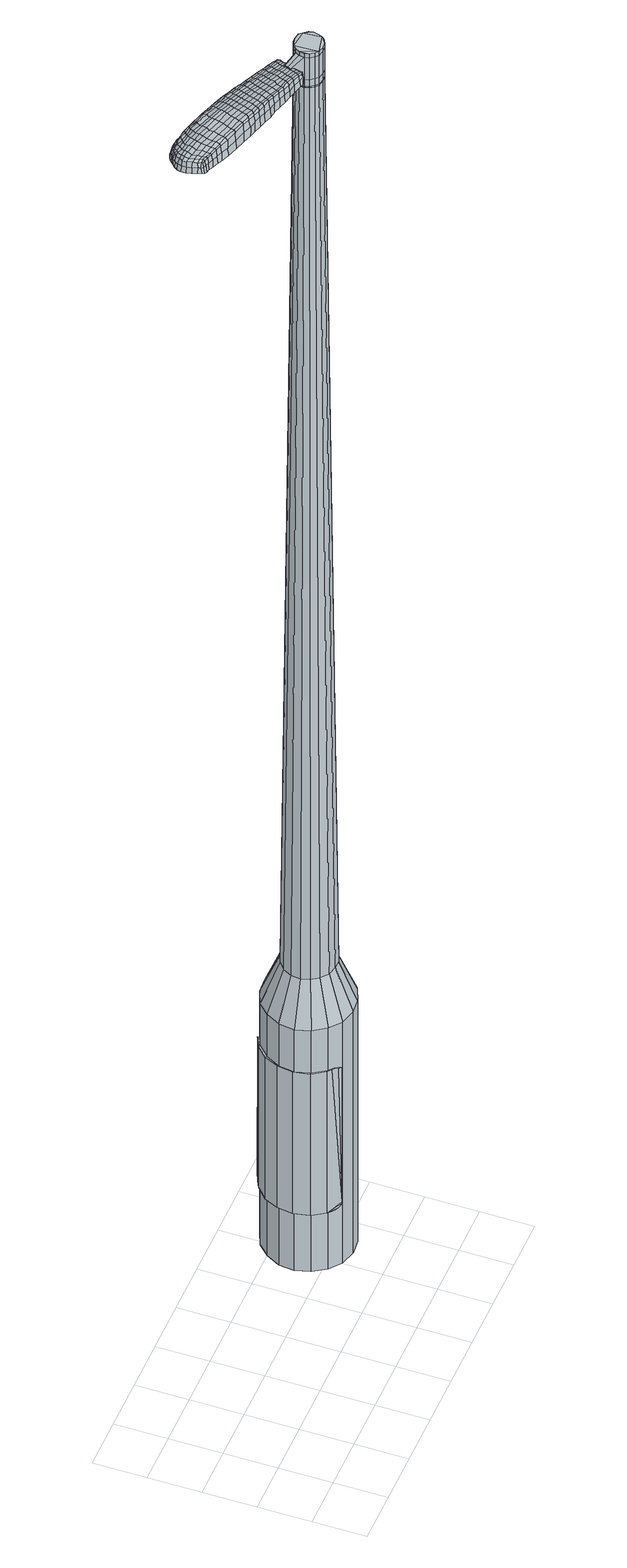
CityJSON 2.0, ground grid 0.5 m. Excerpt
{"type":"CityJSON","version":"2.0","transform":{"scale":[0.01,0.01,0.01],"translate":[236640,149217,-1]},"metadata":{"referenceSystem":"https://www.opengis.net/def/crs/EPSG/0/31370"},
"CityObjects":{
"object1":{"type":"GenericCityObject","attributes":{"cluster":66,"mean_distance_to_centroid":0.0408,"new_centroid_x":236642.73,"new_centroid_y":149218.26,"mean_distance_to_camera":6.71,"H1":34.35,"H2":25.24,"Z_final":109.81,"cluster2":-1,"proj_x":236643.9,"proj_y":149214.37,"id_line":25,"bearing_l":73.26,"distance":4.06,"orientation":"left","G_obj":163.26},"geometry":[{"type":"MultiSurface","lod":"2","boundaries":[[[0,1,2,3]],[[1,4,5,2]],[[4,6,7,5]],[[6,8,9,7]],[[8,10,11,9]],[[10,12,13,11]],[[12,14,15,13]],[[14,16,17,15]],[[16,18,19,17]],[[18,20,21,19]],[[20,22,23,21]],[[22,24,25,23]],[[24,26,27,25]],[[26,28,29,27]],[[28,30,31,29]],[[30,32,33,31]],[[32,34,35,33]],[[34,0,3,35]],[[36,37,38,39]],[[38,40,41,42]],[[41,43,42]],[[42,44,45,46]],[[45,47,46]],[[46,48,49,50]],[[49,51,50]],[[42,46,50,38]],[[50,52,39,38]],[[53,36,39]],[[2,5,7,35]],[[7,9,11,15]],[[11,13,15]],[[15,17,19,23]],[[19,21,23]],[[23,25,27,31]],[[27,29,31]],[[15,23,31,7]],[[31,33,35,7]],[[3,2,35]],[[1,0,54,55]],[[0,34,56,54]],[[34,32,57,56]],[[32,30,58,57]],[[30,28,59,58]],[[28,26,60,59]],[[26,24,61,60]],[[24,22,62,61]],[[22,20,63,62]],[[20,18,64,63]],[[18,16,65,64]],[[16,14,66,65]],[[14,12,67,66]],[[12,10,68,67]],[[10,8,69,68]],[[8,6,70,69]],[[6,4,71,70]],[[4,1,55,71]],[[55,54,72,73]],[[54,56,74,72]],[[56,57,75,74]],[[57,58,76,75]],[[58,59,77,76]],[[59,60,78,77]],[[60,61,79,78]],[[61,62,80,79]],[[62,63,81,80]],[[63,64,82,81]],[[64,65,83,82]],[[65,66,84,83]],[[66,67,85,84]],[[67,68,86,85]],[[68,69,87,86]],[[69,70,88,87]],[[70,71,89,88]],[[71,55,73,89]],[[72,90,91,73]],[[92,93,90,72]],[[94,95,93,92]],[[76,96,95,94]],[[97,98,96,76]],[[78,99,98,97]],[[100,101,99,78]],[[80,102,101,100]],[[81,103,102,80]],[[82,104,103,81]],[[105,106,104,82]],[[107,108,106,105]],[[85,109,108,107]],[[110,111,109,85]],[[87,112,111,110]],[[113,114,112,87]],[[89,115,114,113]],[[73,91,115,89]],[[116,117,118,119]],[[120,116,119,121]],[[122,120,121,123]],[[124,122,123,125]],[[126,124,125,127]],[[128,126,127,129]],[[130,128,129,131]],[[132,130,131,133]],[[134,132,133,135]],[[136,134,135,137]],[[138,136,137,139]],[[140,138,139,141]],[[142,140,141,143]],[[144,142,143,145]],[[146,144,145,147]],[[148,146,147,149]],[[74,92,72]],[[74,75,94,92]],[[75,76,94]],[[77,97,76]],[[77,78,97]],[[79,100,78]],[[79,80,100]],[[83,105,82]],[[83,84,107,105]],[[84,85,107]],[[86,110,85]],[[86,87,110]],[[88,113,87]],[[88,89,113]],[[150,114,115]],[[150,112,114]],[[151,111,112]],[[151,109,111]],[[152,108,109]],[[152,153,106,108]],[[153,104,106]],[[154,101,102]],[[154,99,101]],[[155,98,99]],[[155,96,98]],[[156,95,96]],[[156,157,93,95]],[[157,90,93]],[[39,52,148,158]],[[91,90,159,149]],[[53,39,158,117]],[[90,157,118,159]],[[36,53,117,116]],[[157,156,119,118]],[[37,36,116,120]],[[156,96,121,119]],[[38,37,120,122]],[[96,155,123,121]],[[40,38,122,124]],[[155,99,125,123]],[[41,40,124,126]],[[99,154,127,125]],[[43,41,126,128]],[[154,102,129,127]],[[42,43,128,130]],[[102,103,131,129]],[[44,42,130,132]],[[103,104,133,131]],[[45,44,132,134]],[[104,153,135,133]],[[47,45,134,136]],[[153,152,137,135]],[[46,47,136,138]],[[152,109,139,137]],[[48,46,138,140]],[[109,151,141,139]],[[49,48,140,142]],[[151,112,143,141]],[[51,49,142,144]],[[112,150,145,143]],[[50,51,144,146]],[[150,115,147,145]],[[52,50,146,148]],[[115,91,149,147]],[[148,149,160,161]],[[149,159,162,160]],[[159,118,163,162]],[[118,117,164,163]],[[117,158,165,164]],[[158,148,161,165]],[[166,167,168,169]],[[170,166,169,171]],[[166,170,172,173]],[[167,166,173,174]],[[175,176,177,178]],[[179,175,178,180]],[[175,179,181,182]],[[176,175,182,183]],[[184,185,186,187]],[[188,184,187,189]],[[184,188,190,191]],[[185,184,191,192]],[[193,194,195,196]],[[197,193,196,198]],[[193,197,199,200]],[[194,193,200,201]],[[202,203,204,205]],[[206,202,205,207]],[[202,206,208,209]],[[203,202,209,210]],[[211,212,213,214]],[[215,211,214,216]],[[211,215,217,218]],[[212,211,218,219]],[[220,221,222,223]],[[212,220,223,213]],[[220,212,219,224]],[[221,220,224,225]],[[226,227,228,229]],[[221,226,229,222]],[[226,221,225,230]],[[227,226,230,231]],[[232,170,171,233]],[[227,232,233,228]],[[232,227,231,234]],[[170,232,234,172]],[[235,236,237,238]],[[239,235,238,240]],[[235,239,241,242]],[[236,235,242,243]],[[244,245,246,247]],[[236,244,247,237]],[[244,236,243,248]],[[245,244,248,249]],[[250,251,252,253]],[[245,250,253,246]],[[250,245,249,254]],[[251,250,254,255]],[[256,257,258,259]],[[251,256,259,252]],[[256,251,255,260]],[[257,256,260,261]],[[262,167,174,263]],[[257,262,263,258]],[[262,257,261,264]],[[167,262,264,168]],[[265,266,267,268]],[[269,265,268,270]],[[265,269,271,272]],[[266,265,272,273]],[[274,275,276,277]],[[266,274,277,267]],[[274,266,273,278]],[[275,274,278,279]],[[280,281,282,283]],[[275,280,283,276]],[[280,275,279,284]],[[281,280,284,285]],[[286,179,180,287]],[[281,286,287,282]],[[286,281,285,288]],[[179,286,288,181]],[[289,290,291,292]],[[293,289,292,294]],[[289,293,295,296]],[[290,289,296,297]],[[298,299,300,301]],[[290,298,301,291]],[[298,290,297,302]],[[299,298,302,303]],[[304,305,306,307]],[[299,304,307,300]],[[304,299,303,308]],[[305,304,308,309]],[[310,311,312,313]],[[305,310,313,306]],[[310,305,309,314]],[[311,310,314,315]],[[316,176,183,317]],[[311,316,317,312]],[[316,311,315,318]],[[176,316,318,177]],[[319,205,204,320]],[[321,319,320,322]],[[319,321,323,324]],[[205,319,324,207]],[[325,321,322,326]],[[327,325,326,328]],[[325,327,329,330]],[[321,325,330,323]],[[331,327,328,332]],[[333,331,332,334]],[[331,333,335,336]],[[327,331,336,329]],[[337,333,334,338]],[[339,337,338,340]],[[337,339,341,342]],[[333,337,342,335]],[[343,339,340,344]],[[194,343,344,195]],[[343,194,201,345]],[[339,343,345,341]],[[346,347,192,191]],[[348,346,191,190]],[[346,348,349,350]],[[347,346,350,351]],[[352,353,351,350]],[[354,352,350,349]],[[352,354,355,356]],[[353,352,356,357]],[[358,359,357,356]],[[360,358,356,355]],[[358,360,361,362]],[[359,358,362,363]],[[364,365,363,362]],[[366,364,362,361]],[[364,366,199,197]],[[365,364,197,198]],[[367,368,369,370]],[[269,367,370,271]],[[367,269,270,371]],[[368,367,371,372]],[[373,188,189,374]],[[368,373,374,369]],[[373,368,372,375]],[[188,373,375,190]],[[376,377,378,379]],[[215,376,379,217]],[[376,215,216,380]],[[377,376,380,381]],[[382,383,384,385]],[[377,382,385,378]],[[382,377,381,386]],[[383,382,386,387]],[[388,185,192,389]],[[383,388,389,384]],[[388,383,387,390]],[[185,388,390,186]],[[391,392,393,394]],[[173,391,394,174]],[[391,173,172,395]],[[392,391,395,396]],[[397,398,399,400]],[[392,397,400,393]],[[397,392,396,401]],[[398,397,401,402]],[[403,196,195,404]],[[398,403,404,399]],[[403,398,402,405]],[[196,403,405,198]],[[406,407,408,409]],[[178,406,409,180]],[[406,178,177,410]],[[407,406,410,411]],[[412,200,199,413]],[[407,412,413,408]],[[412,407,411,414]],[[200,412,414,201]],[[415,416,417,418]],[[293,415,418,295]],[[415,293,294,419]],[[416,415,419,420]],[[421,206,207,422]],[[416,421,422,417]],[[421,416,420,423]],[[206,421,423,208]],[[424,425,426,427]],[[239,424,427,241]],[[424,239,240,428]],[[425,424,428,429]],[[430,431,432,433]],[[425,430,433,426]],[[430,425,429,434]],[[431,430,434,435]],[[436,203,210,437]],[[431,436,437,432]],[[436,431,435,438]],[[203,436,438,204]],[[439,440,429,428]],[[238,439,428,240]],[[439,238,237,441]],[[440,439,441,442]],[[443,444,435,434]],[[440,443,434,429]],[[443,440,442,445]],[[444,443,445,446]],[[447,320,204,438]],[[444,447,438,435]],[[447,444,446,448]],[[320,447,448,322]],[[449,450,451,452]],[[296,449,452,297]],[[449,296,295,418]],[[450,449,418,417]],[[453,324,323,454]],[[450,453,454,451]],[[453,450,417,422]],[[324,453,422,207]],[[455,456,442,441]],[[247,455,441,237]],[[455,247,246,457]],[[456,455,457,458]],[[459,460,446,445]],[[456,459,445,442]],[[459,456,458,461]],[[460,459,461,462]],[[463,326,322,448]],[[460,463,448,446]],[[463,460,462,464]],[[326,463,464,328]],[[465,466,467,468]],[[302,465,468,303]],[[465,302,297,452]],[[466,465,452,451]],[[469,330,329,470]],[[466,469,470,467]],[[469,466,451,454]],[[330,469,454,323]],[[471,472,458,457]],[[253,471,457,246]],[[471,253,252,473]],[[472,471,473,474]],[[475,476,462,461]],[[472,475,461,458]],[[475,472,474,477]],[[476,475,477,478]],[[479,332,328,464]],[[476,479,464,462]],[[479,476,478,480]],[[332,479,480,334]],[[481,482,483,484]],[[308,481,484,309]],[[481,308,303,468]],[[482,481,468,467]],[[485,336,335,486]],[[482,485,486,483]],[[485,482,467,470]],[[336,485,470,329]],[[487,488,474,473]],[[259,487,473,252]],[[487,259,258,489]],[[488,487,489,490]],[[491,492,478,477]],[[488,491,477,474]],[[491,488,490,493]],[[492,491,493,494]],[[495,338,334,480]],[[492,495,480,478]],[[495,492,494,496]],[[338,495,496,340]],[[497,498,499,500]],[[314,497,500,315]],[[497,314,309,484]],[[498,497,484,483]],[[501,342,341,502]],[[498,501,502,499]],[[501,498,483,486]],[[342,501,486,335]],[[503,504,490,489]],[[263,503,489,258]],[[503,263,174,394]],[[504,503,394,393]],[[505,506,494,493]],[[504,505,493,490]],[[505,504,393,400]],[[506,505,400,399]],[[507,344,340,496]],[[506,507,496,494]],[[507,506,399,404]],[[344,507,404,195]],[[508,509,411,410]],[[318,508,410,177]],[[508,318,315,500]],[[509,508,500,499]],[[510,345,201,414]],[[509,510,414,411]],[[510,509,499,502]],[[345,510,502,341]],[[511,512,372,371]],[[268,511,371,270]],[[511,268,267,513]],[[512,511,513,514]],[[515,348,190,375]],[[512,515,375,372]],[[515,512,514,516]],[[348,515,516,349]],[[517,518,519,520]],[[218,517,520,219]],[[517,218,217,379]],[[518,517,379,378]],[[521,522,523,524]],[[518,521,524,519]],[[521,518,378,385]],[[522,521,385,384]],[[525,347,351,526]],[[522,525,526,523]],[[525,522,384,389]],[[347,525,389,192]],[[527,528,514,513]],[[277,527,513,267]],[[527,277,276,529]],[[528,527,529,530]],[[531,354,349,516]],[[528,531,516,514]],[[531,528,530,532]],[[354,531,532,355]],[[533,534,535,536]],[[224,533,536,225]],[[533,224,219,520]],[[534,533,520,519]],[[537,538,539,540]],[[534,537,540,535]],[[537,534,519,524]],[[538,537,524,523]],[[541,353,357,542]],[[538,541,542,539]],[[541,538,523,526]],[[353,541,526,351]],[[543,544,530,529]],[[283,543,529,276]],[[543,283,282,545]],[[544,543,545,546]],[[547,360,355,532]],[[544,547,532,530]],[[547,544,546,548]],[[360,547,548,361]],[[549,550,551,552]],[[230,549,552,231]],[[549,230,225,536]],[[550,549,536,535]],[[553,554,555,556]],[[550,553,556,551]],[[553,550,535,540]],[[554,553,540,539]],[[557,359,363,558]],[[554,557,558,555]],[[557,554,539,542]],[[359,557,542,357]],[[559,560,546,545]],[[287,559,545,282]],[[559,287,180,409]],[[560,559,409,408]],[[561,366,361,548]],[[560,561,548,546]],[[561,560,408,413]],[[366,561,413,199]],[[562,563,396,395]],[[234,562,395,172]],[[562,234,231,552]],[[563,562,552,551]],[[564,565,402,401]],[[563,564,401,396]],[[564,563,551,556]],[[565,564,556,555]],[[566,365,198,405]],[[565,566,405,402]],[[566,565,555,558]],[[365,566,558,363]],[[567,568,569,570]],[[570,569,571,572]],[[573,571,569,574]],[[574,569,568,575]],[[576,577,578,579]],[[579,578,580,581]],[[582,580,578,583]],[[583,578,577,584]],[[585,586,587,588]],[[588,587,589,590]],[[591,589,587,592]],[[592,587,586,593]],[[594,595,596,597]],[[597,596,598,599]],[[600,598,596,601]],[[601,596,595,602]],[[603,604,605,606]],[[606,605,607,608]],[[609,607,605,610]],[[610,605,604,611]],[[612,613,614,615]],[[615,614,616,617]],[[618,616,614,619]],[[619,614,613,620]],[[621,622,623,624]],[[624,623,613,612]],[[620,613,623,625]],[[625,623,622,626]],[[627,628,629,630]],[[630,629,622,621]],[[626,622,629,631]],[[631,629,628,632]],[[572,571,633,634]],[[634,633,628,627]],[[632,628,633,635]],[[635,633,571,573]],[[636,637,638,639]],[[639,638,640,641]],[[642,640,638,643]],[[643,638,637,644]],[[645,646,647,648]],[[648,647,637,636]],[[644,637,647,649]],[[649,647,646,650]],[[651,652,653,654]],[[654,653,646,645]],[[650,646,653,655]],[[655,653,652,656]],[[657,658,659,660]],[[660,659,652,651]],[[656,652,659,661]],[[661,659,658,662]],[[575,568,663,664]],[[664,663,658,657]],[[662,658,663,665]],[[665,663,568,567]],[[666,667,668,669]],[[669,668,670,671]],[[672,670,668,673]],[[673,668,667,674]],[[675,676,677,678]],[[678,677,667,666]],[[674,667,677,679]],[[679,677,676,680]],[[681,682,683,684]],[[684,683,676,675]],[[680,676,683,685]],[[685,683,682,686]],[[581,580,687,688]],[[688,687,682,681]],[[686,682,687,689]],[[689,687,580,582]],[[690,691,692,693]],[[693,692,694,695]],[[696,694,692,697]],[[697,692,691,698]],[[699,700,701,702]],[[702,701,691,690]],[[698,691,701,703]],[[703,701,700,704]],[[705,706,707,708]],[[708,707,700,699]],[[704,700,707,709]],[[709,707,706,710]],[[711,712,713,714]],[[714,713,706,705]],[[710,706,713,715]],[[715,713,712,716]],[[584,577,717,718]],[[718,717,712,711]],[[716,712,717,719]],[[719,717,577,576]],[[603,606,720,721]],[[721,720,722,723]],[[724,722,720,725]],[[725,720,606,608]],[[723,722,726,727]],[[727,726,728,729]],[[730,728,726,731]],[[731,726,722,724]],[[729,728,732,733]],[[733,732,734,735]],[[736,734,732,737]],[[737,732,728,730]],[[735,734,738,739]],[[739,738,740,741]],[[742,740,738,743]],[[743,738,734,736]],[[741,740,744,745]],[[745,744,595,594]],[[602,595,744,746]],[[746,744,740,742]],[[593,747,748,592]],[[592,748,749,591]],[[750,749,748,751]],[[751,748,747,752]],[[752,753,754,751]],[[751,754,755,750]],[[756,755,754,757]],[[757,754,753,758]],[[758,759,760,757]],[[757,760,761,756]],[[762,761,760,763]],[[763,760,759,764]],[[764,765,766,763]],[[763,766,767,762]],[[600,767,766,598]],[[598,766,765,599]],[[768,769,770,771]],[[771,770,670,672]],[[671,670,770,772]],[[772,770,769,773]],[[590,589,774,775]],[[775,774,769,768]],[[773,769,774,776]],[[776,774,589,591]],[[777,778,779,780]],[[780,779,616,618]],[[617,616,779,781]],[[781,779,778,782]],[[783,784,785,786]],[[786,785,778,777]],[[782,778,785,787]],[[787,785,784,788]],[[593,586,789,790]],[[790,789,784,783]],[[788,784,789,791]],[[791,789,586,585]],[[792,793,794,795]],[[795,794,574,575]],[[573,574,794,796]],[[796,794,793,797]],[[798,799,800,801]],[[801,800,793,792]],[[797,793,800,802]],[[802,800,799,803]],[[594,597,804,805]],[[805,804,799,798]],[[803,799,804,806]],[[806,804,597,599]],[[807,808,809,810]],[[810,809,579,581]],[[576,579,809,811]],[[811,809,808,812]],[[600,601,813,814]],[[814,813,808,807]],[[812,808,813,815]],[[815,813,601,602]],[[816,817,818,819]],[[819,818,694,696]],[[695,694,818,820]],[[820,818,817,821]],[[608,607,822,823]],[[823,822,817,816]],[[821,817,822,824]],[[824,822,607,609]],[[825,826,640,827]],[[827,640,642]],[[641,640,828]],[[640,826,828]],[[829,830,831,832]],[[832,831,826,825]],[[828,826,831,833]],[[833,831,830,834]],[[611,604,835,836]],[[836,835,830,829]],[[834,830,835,837]],[[837,835,604,603]],[[838,839,828]],[[828,839,639,641]],[[636,639,839,840]],[[840,839,838,841]],[[834,842,843,833]],[[833,843,838,828]],[[841,838,843,844]],[[844,843,842,845]],[[603,721,846,837]],[[837,846,842,834]],[[845,842,846,847]],[[847,846,721,723]],[[848,849,850,851]],[[851,850,697,698]],[[696,697,850,819]],[[819,850,849,816]],[[724,725,852,853]],[[853,852,849,848]],[[816,849,852,823]],[[823,852,725,608]],[[841,854,840]],[[840,854,648,636]],[[645,648,854,855]],[[855,854,856]],[[845,857,858,844]],[[844,858,854,841]],[[856,854,858,859]],[[859,858,857,860]],[[723,727,861,847]],[[847,861,857,845]],[[860,857,861,862]],[[862,861,727,729]],[[863,864,865,866]],[[866,865,703,704]],[[698,703,865,851]],[[851,865,864,848]],[[730,731,867,868]],[[868,867,864,863]],[[848,864,867,853]],[[853,867,731,724]],[[856,869,855]],[[855,869,654,645]],[[651,654,869,870]],[[870,869,871]],[[860,872,873,859]],[[859,873,869,856]],[[871,869,873,874]],[[874,873,872,875]],[[729,733,876,862]],[[862,876,872,860]],[[875,872,876,877]],[[877,876,733,735]],[[878,879,880,881]],[[881,880,709,710]],[[704,709,880,866]],[[866,880,879,863]],[[736,737,882,883]],[[883,882,879,878]],[[863,879,882,868]],[[868,882,737,730]],[[871,884,885,870]],[[870,885,660,651]],[[657,660,885,886]],[[886,885,884,887]],[[875,888,889,874]],[[874,889,884,871]],[[887,884,889,890]],[[890,889,888,891]],[[735,739,892,877]],[[877,892,888,875]],[[891,888,892,893]],[[893,892,739,741]],[[894,895,896,897]],[[897,896,715,716]],[[710,715,896,881]],[[881,896,895,878]],[[742,743,898,899]],[[899,898,895,894]],[[878,895,898,883]],[[883,898,743,736]],[[887,900,901,886]],[[886,901,664,657]],[[575,664,901,795]],[[795,901,900,792]],[[891,902,903,890]],[[890,903,900,887]],[[792,900,903,801]],[[801,903,902,798]],[[741,745,904,893]],[[893,904,902,891]],[[798,902,904,805]],[[805,904,745,594]],[[812,905,906,811]],[[811,906,719,576]],[[716,719,906,897]],[[897,906,905,894]],[[602,746,907,815]],[[815,907,905,812]],[[894,905,907,899]],[[899,907,746,742]],[[773,908,909,772]],[[772,909,669,671]],[[666,669,909,910]],[[910,909,908,911]],[[591,749,912,776]],[[776,912,908,773]],[[911,908,912,913]],[[913,912,749,750]],[[914,915,916,917]],[[917,916,619,620]],[[618,619,916,780]],[[780,916,915,777]],[[918,919,920,921]],[[921,920,915,914]],[[777,915,920,786]],[[786,920,919,783]],[[752,747,922,923]],[[923,922,919,918]],[[783,919,922,790]],[[790,922,747,593]],[[911,924,925,910]],[[910,925,678,666]],[[675,678,925,926]],[[926,925,924,927]],[[750,755,928,913]],[[913,928,924,911]],[[927,924,928,929]],[[929,928,755,756]],[[930,931,932,933]],[[933,932,625,626]],[[620,625,932,917]],[[917,932,931,914]],[[934,935,936,937]],[[937,936,931,930]],[[914,931,936,921]],[[921,936,935,918]],[[758,753,938,939]],[[939,938,935,934]],[[918,935,938,923]],[[923,938,753,752]],[[927,940,941,926]],[[926,941,684,675]],[[681,684,941,942]],[[942,941,940,943]],[[756,761,944,929]],[[929,944,940,927]],[[943,940,944,945]],[[945,944,761,762]],[[946,947,948,949]],[[949,948,631,632]],[[626,631,948,933]],[[933,948,947,930]],[[950,951,952,953]],[[953,952,947,946]],[[930,947,952,937]],[[937,952,951,934]],[[764,759,954,955]],[[955,954,951,950]],[[934,951,954,939]],[[939,954,759,758]],[[943,956,957,942]],[[942,957,688,681]],[[581,688,957,810]],[[810,957,956,807]],[[762,767,958,945]],[[945,958,956,943]],[[807,956,958,814]],[[814,958,767,600]],[[797,959,960,796]],[[796,960,635,573]],[[632,635,960,949]],[[949,960,959,946]],[[803,961,962,802]],[[802,962,959,797]],[[946,959,962,953]],[[953,962,961,950]],[[599,765,963,806]],[[806,963,961,803]],[[950,961,963,955]],[[955,963,765,764]],[[567,570,169,168]],[[570,572,171,169]],[[582,583,182,181]],[[583,584,183,182]],[[585,588,187,186]],[[588,590,189,187]],[[609,610,209,208]],[[610,611,210,209]],[[612,615,214,213]],[[615,617,216,214]],[[621,624,223,222]],[[624,612,213,223]],[[627,630,229,228]],[[630,621,222,229]],[[572,634,233,171]],[[634,627,228,233]],[[642,643,242,241]],[[643,644,243,242]],[[644,649,248,243]],[[649,650,249,248]],[[650,655,254,249]],[[655,656,255,254]],[[656,661,260,255]],[[661,662,261,260]],[[662,665,264,261]],[[665,567,168,264]],[[672,673,272,271]],[[673,674,273,272]],[[674,679,278,273]],[[679,680,279,278]],[[680,685,284,279]],[[685,686,285,284]],[[686,689,288,285]],[[689,582,181,288]],[[690,693,292,291]],[[693,695,294,292]],[[699,702,301,300]],[[702,690,291,301]],[[705,708,307,306]],[[708,699,300,307]],[[711,714,313,312]],[[714,705,306,313]],[[584,718,317,183]],[[718,711,312,317]],[[768,771,370,369]],[[771,672,271,370]],[[590,775,374,189]],[[775,768,369,374]],[[617,781,380,216]],[[781,782,381,380]],[[782,787,386,381]],[[787,788,387,386]],[[788,791,390,387]],[[791,585,186,390]],[[695,820,419,294]],[[820,821,420,419]],[[821,824,423,420]],[[824,609,208,423]],[[825,827,427,426]],[[827,642,241,427]],[[829,832,433,432]],[[832,825,426,433]],[[611,836,437,210]],[[836,829,432,437]],[[964,965,966,967]],[[968,969,967,966]],[[970,971,972,973]],[[974,975,976,977]],[[965,978,979,966]],[[980,968,966,979]],[[981,970,973,982]],[[983,984,975,974]],[[978,985,986,979]],[[986,987,980,979]],[[988,981,982,989]],[[990,984,983,991]],[[985,992,993,986]],[[993,994,987,986]],[[995,988,989,996]],[[997,990,991,998]],[[999,1000,1001,1002]],[[1003,1004,1000,999]],[[1003,1005,1006,1004]],[[1005,1007,1008,1006]],[[1009,1010,1011,1012]],[[1013,1014,1010,1009]],[[1015,1016,1014,1013]],[[1017,1018,1016,1015]],[[1012,1001,1000,1009]],[[1009,1000,1004,1013]],[[1004,1006,1015,1013]],[[1006,1008,1017,1015]],[[973,972,969,968]],[[982,973,968,980]],[[987,989,982,980]],[[994,996,989,987]],[[974,977,971,970]],[[983,974,970,981]],[[991,983,981,988]],[[998,991,988,995]],[[975,999,1002,976]],[[984,1003,999,975]],[[1005,1003,984,990]],[[1007,1005,990,997]],[[1019,1020,1021,1022]],[[1021,1023,1024,1025]],[[1021,1025,1026,1027]],[[1021,1027,1022]],[[1028,1019,1022,1029]],[[1030,1029,1022,1031]],[[1032,1031,1022]],[[1033,1021,1020,1034]],[[1035,1033,1034,1036]],[[1037,1035,1036,1038]],[[1039,1037,1038,1040]],[[1041,1039,1040,1042]],[[1042,1043,1044,1045]],[[1042,1045,1046,1047]],[[1042,1047,1048,1049]],[[1048,1050,1051,1052]],[[1048,1052,1053,1054]],[[1048,1054,1049]],[[1042,1049,1041]],[[1055,1056,1020,1019]],[[1057,1058,1023,1021]],[[1059,1060,1032,1022]],[[1056,1061,1034,1020]],[[1062,1057,1021,1033]],[[1061,1063,1036,1034]],[[1064,1062,1033,1035]],[[1063,1065,1038,1036]],[[1066,1064,1035,1037]],[[1065,1067,1040,1038]],[[1068,1066,1037,1039]],[[1067,1069,1042,1040]],[[1070,1068,1039,1041]],[[1069,1071,1043,1042]],[[1072,1073,1050,1048]],[[1074,1070,1041,1049]],[[1044,1043,1071,1075]],[[1045,1044,1075,1076]],[[1046,1045,1076,1077]],[[1047,1046,1077,1078]],[[1048,1047,1078,1072]],[[1079,1055,1019,1028]],[[1080,1079,1028,1029]],[[1081,1080,1029,1030]],[[1082,1081,1030,1031]],[[1060,1082,1031,1032]],[[1024,1023,1058,1083]],[[1051,1050,1073,1084]],[[1025,1024,1083,1085]],[[1026,1025,1085,1086]],[[1027,1026,1086,1087]],[[1022,1027,1087,1059]],[[1052,1051,1084,1088]],[[1053,1052,1088,1089]],[[1054,1053,1089,1090]],[[1049,1054,1090,1074]]]}]}
},
"vertices":[
[230,137,384],[237,150,384],[237,150,96],[230,137,96],[247,160,384],[247,160,96],[261,166,384],[261,166,96],[275,167,384],[275,167,96],[290,163,384],[290,163,96],[301,154,384],[301,154,96],[309,142,384],[309,142,96],[313,127,384],[313,127,96],[311,113,384],[311,113,96],[304,100,384],[304,100,96],[294,90,384],[294,90,96],[280,84,384],[280,84,96],[266,83,384],[266,83,96],[251,87,384],[251,87,96],[240,96,384],[240,96,96],[232,108,384],[232,108,96],[228,122,384],[228,122,96],[258,120,1524],[261,116,1524],[264,113,1524],[258,129,1524],[269,112,1524],[274,112,1524],[281,117,1524],[278,114,1524],[283,121,1524],[284,126,1524],[280,134,1524],[283,130,1524],[277,137,1524],[272,138,1524],[263,136,1524],[267,138,1524],[260,133,1524],[257,124,1524],[246,132,429],[250,140,429],[245,123,429],[247,115,429],[252,108,429],[259,102,429],[268,100,429],[276,100,429],[284,104,429],[291,110,429],[295,118,429],[296,126,429],[294,135,429],[289,142,429],[282,147,429],[273,150,429],[265,149,429],[257,146,429],[258,129,1483],[260,133,1483],[257,124,1483],[258,120,1483],[261,116,1483],[264,113,1483],[269,112,1483],[274,112,1483],[278,114,1483],[281,117,1483],[283,121,1483],[284,126,1483],[283,130,1483],[280,134,1483],[277,137,1483],[272,138,1483],[267,138,1483],[263,136,1483],[258,129,1485],[260,133,1485],[258,124,1483],[258,124,1485],[259,120,1483],[259,120,1485],[261,116,1485],[265,113,1483],[265,113,1485],[269,112,1485],[273,112,1483],[273,112,1485],[278,114,1485],[281,117,1485],[283,121,1485],[283,126,1483],[283,126,1485],[282,130,1483],[282,130,1485],[280,134,1485],[276,136,1483],[276,136,1485],[272,138,1485],[268,137,1483],[268,137,1485],[263,136,1485],[258,120,1519],[257,124,1519],[257,124,1493],[258,120,1493],[261,116,1519],[261,116,1493],[264,113,1519],[264,113,1493],[269,112,1519],[269,112,1493],[274,112,1519],[274,112,1493],[278,114,1519],[278,114,1493],[281,117,1519],[281,117,1493],[283,121,1519],[283,121,1493],[284,126,1519],[284,126,1493],[283,130,1519],[283,130,1493],[280,134,1519],[280,134,1493],[277,137,1519],[277,137,1493],[272,138,1519],[272,138,1493],[267,138,1519],[267,138,1493],[263,136,1519],[263,136,1493],[260,133,1519],[260,133,1493],[267,138,1485],[277,137,1485],[283,130,1485],[284,126,1485],[274,112,1485],[264,113,1485],[258,120,1485],[257,124,1485],[258,129,1519],[258,129,1493],[241,137,1513],[241,137,1518],[240,134,1513],[239,131,1513],[239,131,1518],[240,134,1518],[174,174,1519],[181,172,1518],[180,174,1509],[174,176,1510],[166,177,1519],[165,179,1510],[167,175,1526],[175,172,1525],[182,170,1525],[163,137,1519],[170,136,1518],[171,137,1525],[164,139,1525],[155,140,1519],[156,141,1526],[153,139,1510],[161,136,1510],[168,135,1509],[98,175,1519],[99,179,1519],[98,179,1513],[97,176,1513],[98,171,1519],[97,171,1513],[99,171,1524],[99,175,1524],[101,178,1524],[169,154,1530],[176,152,1529],[177,155,1529],[170,157,1530],[160,157,1531],[161,160,1531],[159,153,1530],[168,150,1530],[175,148,1529],[246,131,1512],[247,134,1512],[246,134,1517],[245,131,1517],[245,128,1512],[244,129,1517],[244,128,1506],[245,131,1506],[246,134,1506],[117,190,1519],[121,189,1519],[120,191,1512],[117,191,1512],[115,190,1518],[114,192,1512],[115,189,1522],[117,189,1523],[121,188,1524],[125,189,1519],[131,187,1519],[130,189,1512],[125,190,1512],[125,187,1524],[131,186,1525],[137,186,1519],[144,184,1519],[143,186,1511],[136,188,1511],[137,184,1526],[144,182,1526],[155,180,1519],[154,182,1510],[156,179,1526],[244,149,1513],[237,152,1513],[237,150,1518],[244,148,1517],[249,147,1512],[248,146,1516],[248,148,1506],[243,150,1507],[236,153,1507],[230,154,1514],[223,157,1515],[223,155,1520],[230,153,1519],[229,156,1507],[222,158,1507],[216,159,1515],[209,162,1516],[209,160,1522],[216,158,1521],[215,161,1508],[208,164,1508],[202,164,1517],[195,167,1517],[195,165,1524],[202,163,1523],[201,166,1508],[194,169,1509],[188,169,1518],[188,168,1524],[187,171,1509],[106,156,1519],[109,155,1519],[110,156,1524],[107,157,1523],[104,157,1518],[105,158,1522],[103,156,1512],[105,155,1512],[108,154,1512],[114,153,1519],[119,151,1519],[120,152,1525],[115,154,1524],[112,152,1512],[118,150,1512],[125,149,1519],[132,146,1519],[134,147,1526],[126,150,1526],[123,148,1511],[131,145,1511],[143,143,1519],[145,144,1526],[142,142,1510],[235,120,1513],[228,122,1513],[226,121,1507],[234,119,1507],[241,119,1512],[239,118,1506],[240,120,1516],[236,121,1517],[229,123,1518],[220,123,1514],[213,125,1515],[212,124,1507],[219,123,1507],[221,124,1519],[214,126,1520],[206,127,1515],[198,129,1516],[197,128,1508],[204,126,1508],[207,128,1521],[200,130,1522],[191,130,1517],[184,132,1517],[182,131,1509],[190,129,1508],[193,132,1523],[185,133,1524],[177,134,1518],[175,133,1509],[178,135,1524],[240,133,1519],[241,135,1519],[233,135,1520],[234,138,1520],[232,132,1520],[239,130,1519],[226,137,1522],[226,140,1522],[218,139,1523],[219,142,1523],[218,136,1523],[225,134,1521],[211,141,1524],[212,144,1524],[204,144,1525],[205,146,1525],[203,140,1525],[210,138,1524],[197,146,1526],[198,149,1526],[190,148,1527],[191,151,1527],[189,144,1527],[196,142,1526],[183,150,1528],[184,153,1528],[182,146,1528],[102,174,1527],[103,177,1527],[102,170,1526],[106,169,1527],[107,173,1528],[108,176,1528],[113,171,1529],[114,174,1529],[112,167,1528],[119,165,1530],[120,169,1530],[121,172,1530],[127,167,1531],[128,170,1531],[126,163,1530],[135,160,1531],[135,164,1531],[137,167,1531],[148,160,1531],[149,164,1531],[147,156,1531],[102,159,1518],[101,161,1519],[100,161,1513],[101,158,1513],[104,159,1523],[102,162,1523],[99,166,1519],[98,166,1513],[101,166,1524],[113,190,1518],[110,189,1518],[111,188,1523],[114,189,1523],[112,191,1513],[109,190,1513],[107,187,1519],[103,185,1519],[105,184,1524],[108,186,1523],[106,188,1513],[103,185,1513],[101,182,1519],[102,182,1524],[100,182,1513],[175,171,1528],[174,169,1528],[181,167,1528],[181,169,1527],[166,174,1528],[166,172,1529],[173,166,1529],[172,163,1530],[179,161,1529],[180,164,1528],[165,169,1529],[163,166,1530],[171,160,1530],[178,158,1529],[162,163,1531],[165,140,1528],[166,142,1529],[157,145,1529],[157,142,1528],[172,138,1527],[173,140,1528],[167,146,1529],[158,149,1530],[174,144,1528],[243,120,1512],[243,121,1512],[242,122,1517],[242,120,1517],[242,119,1506],[242,121,1506],[244,125,1512],[243,125,1517],[243,124,1506],[250,145,1512],[250,143,1512],[249,144,1506],[250,146,1506],[249,145,1517],[249,143,1517],[249,141,1512],[249,139,1512],[248,139,1506],[249,142,1506],[248,141,1517],[247,139,1517],[248,136,1512],[247,137,1506],[247,136,1517],[244,146,1519],[244,145,1519],[237,149,1520],[236,147,1520],[243,143,1519],[242,140,1519],[236,145,1520],[235,143,1520],[241,138,1519],[234,140,1520],[236,122,1519],[237,124,1519],[230,126,1520],[229,124,1520],[238,127,1519],[231,129,1520],[230,151,1521],[229,150,1521],[223,154,1522],[222,152,1522],[229,148,1521],[228,145,1521],[222,150,1522],[221,147,1523],[227,142,1522],[220,145,1523],[222,126,1521],[223,128,1521],[215,129,1522],[215,127,1522],[224,131,1521],[216,133,1522],[216,156,1523],[215,155,1523],[209,159,1524],[208,157,1524],[215,152,1523],[214,150,1524],[208,155,1525],[207,152,1525],[213,147,1524],[206,149,1525],[208,129,1523],[208,131,1523],[201,133,1524],[200,131,1524],[209,135,1524],[202,137,1525],[202,161,1525],[201,160,1525],[195,164,1526],[194,162,1526],[201,157,1526],[200,154,1526],[194,159,1527],[193,157,1527],[199,151,1526],[192,154,1527],[193,133,1525],[194,135,1525],[187,137,1526],[186,135,1526],[195,139,1526],[188,140,1527],[188,166,1527],[188,164,1527],[187,162,1527],[186,159,1528],[185,156,1528],[179,136,1527],[180,139,1527],[181,142,1528],[106,159,1525],[105,161,1525],[109,157,1526],[108,160,1526],[103,165,1526],[107,164,1527],[116,188,1525],[113,187,1525],[117,186,1526],[119,187,1525],[110,186,1525],[108,183,1526],[112,182,1527],[114,185,1526],[105,181,1526],[109,179,1527],[114,155,1526],[113,158,1527],[120,153,1527],[119,156,1528],[113,162,1528],[119,160,1529],[124,186,1526],[122,185,1527],[128,183,1528],[130,185,1527],[120,183,1527],[117,181,1528],[124,179,1529],[126,181,1528],[115,178,1528],[122,176,1530],[126,151,1528],[126,154,1529],[134,149,1528],[134,151,1529],[126,158,1529],[134,155,1530],[136,183,1528],[135,182,1528],[143,179,1529],[144,181,1528],[133,180,1529],[131,177,1530],[139,174,1530],[141,177,1530],[129,174,1530],[138,171,1531],[145,145,1529],[145,148,1529],[146,152,1530],[155,177,1528],[154,176,1529],[153,173,1530],[151,170,1530],[150,167,1531],[180,172,1509],[180,170,1518],[174,172,1518],[173,174,1509],[166,175,1519],[165,177,1510],[166,173,1525],[174,171,1525],[181,168,1525],[172,139,1525],[170,138,1518],[164,139,1518],[165,140,1525],[155,142,1519],[157,143,1525],[154,140,1510],[162,138,1509],[169,136,1509],[100,178,1513],[101,178,1519],[100,175,1519],[99,175,1513],[100,171,1519],[99,171,1513],[101,171,1524],[101,174,1524],[102,178,1524],[176,155,1528],[175,152,1528],[169,154,1529],[169,157,1529],[160,157,1529],[161,160,1529],[159,153,1529],[168,151,1529],[175,149,1528],[244,134,1516],[245,134,1512],[244,132,1512],[243,132,1516],[243,129,1512],[242,129,1516],[242,129,1506],[243,132,1506],[244,135,1506],[120,189,1512],[120,187,1519],[117,188,1518],[117,190,1512],[115,188,1518],[115,190,1512],[115,187,1522],[117,187,1523],[120,186,1523],[130,187,1512],[130,185,1519],[125,187,1519],[124,188,1512],[125,185,1524],[131,184,1525],[143,184,1511],[144,182,1519],[136,184,1519],[135,186,1511],[136,183,1525],[144,180,1526],[155,179,1519],[154,180,1510],[155,177,1526],[236,148,1518],[236,150,1513],[243,147,1513],[243,146,1517],[248,145,1512],[247,145,1515],[247,146,1506],[242,148,1506],[235,151,1507],[222,154,1520],[222,155,1514],[229,152,1514],[229,151,1519],[228,154,1507],[221,157,1507],[208,159,1522],[208,160,1516],[215,158,1515],[215,156,1521],[214,159,1508],[207,162,1508],[194,164,1523],[194,165,1517],[201,163,1516],[201,161,1522],[200,164,1508],[193,167,1508],[187,168,1517],[188,166,1524],[186,169,1509],[111,157,1523],[110,156,1519],[107,158,1518],[108,159,1523],[105,159,1518],[106,159,1522],[104,158,1512],[106,157,1512],[109,155,1512],[121,154,1525],[120,152,1519],[115,155,1519],[115,156,1524],[113,154,1512],[118,151,1512],[134,149,1526],[133,148,1519],[125,150,1519],[127,152,1525],[124,149,1511],[131,147,1511],[144,145,1519],[145,146,1526],[142,144,1510],[227,123,1507],[228,124,1513],[235,122,1513],[234,121,1506],[240,121,1512],[239,120,1506],[240,122,1515],[236,123,1517],[229,125,1518],[212,126,1507],[213,127,1514],[221,125,1514],[219,125,1507],[222,126,1519],[214,128,1520],[197,130,1508],[199,131,1516],[206,129,1515],[205,128,1508],[207,130,1521],[200,132,1522],[183,133,1508],[184,134,1517],[192,132,1516],[190,131,1508],[193,133,1522],[186,135,1523],[177,136,1517],[176,135,1509],[179,137,1524],[239,133,1518],[240,136,1518],[232,135,1519],[233,138,1519],[231,133,1519],[238,131,1518],[225,137,1520],[226,140,1520],[218,140,1521],[219,142,1521],[217,137,1521],[224,135,1520],[211,142,1523],[212,144,1523],[204,144,1524],[205,146,1524],[203,141,1524],[210,139,1523],[197,146,1525],[197,149,1525],[190,148,1526],[190,151,1526],[189,145,1526],[196,143,1525],[183,150,1527],[183,153,1527],[182,147,1527],[105,177,1526],[104,174,1526],[103,170,1525],[107,169,1526],[107,173,1526],[108,176,1526],[114,174,1528],[113,171,1528],[113,167,1527],[120,165,1528],[120,169,1529],[121,172,1529],[128,170,1530],[127,167,1530],[126,163,1529],[135,160,1530],[136,164,1530],[137,167,1530],[149,164,1530],[148,160,1530],[147,157,1530],[102,162,1513],[103,162,1518],[104,160,1518],[103,159,1512],[106,160,1523],[104,162,1523],[101,167,1519],[100,166,1513],[102,166,1523],[112,186,1523],[111,187,1518],[113,188,1518],[114,187,1523],[113,189,1512],[110,188,1512],[106,183,1523],[105,183,1519],[108,185,1519],[109,185,1523],[107,186,1513],[104,184,1513],[103,181,1519],[104,180,1524],[102,181,1513],[180,166,1527],[174,169,1527],[174,170,1527],[181,167,1526],[166,172,1527],[165,171,1528],[178,161,1528],[171,163,1528],[173,166,1528],[179,164,1527],[164,169,1528],[163,166,1529],[170,160,1529],[177,158,1528],[162,163,1529],[157,145,1528],[166,143,1527],[165,141,1527],[157,144,1527],[172,140,1526],[172,141,1527],[167,147,1528],[158,149,1528],[173,145,1527],[240,123,1516],[241,122,1512],[241,121,1512],[240,122,1516],[240,120,1506],[240,122,1506],[242,125,1512],[241,126,1516],[241,125,1506],[247,145,1506],[248,144,1512],[248,146,1506],[247,144,1516],[246,140,1506],[246,139,1512],[247,142,1512],[247,143,1506],[246,142,1516],[245,139,1516],[246,137,1512],[245,137,1506],[245,137,1516],[243,145,1518],[243,146,1518],[236,148,1519],[236,147,1519],[241,140,1518],[242,143,1518],[235,145,1519],[234,143,1519],[240,138,1518],[234,140,1519],[229,126,1519],[236,124,1518],[236,123,1518],[229,125,1519],[237,127,1518],[230,129,1519],[229,150,1520],[222,153,1521],[222,152,1521],[227,145,1520],[228,148,1520],[221,150,1521],[220,147,1521],[227,142,1520],[219,145,1521],[215,130,1521],[222,128,1520],[222,127,1520],[215,129,1521],[223,131,1520],[216,133,1521],[215,155,1522],[208,158,1523],[208,157,1523],[213,150,1522],[214,152,1522],[207,155,1523],[206,152,1524],[212,147,1523],[205,149,1524],[201,134,1523],[208,132,1522],[207,131,1522],[200,132,1523],[209,135,1522],[202,137,1523],[201,159,1524],[201,160,1524],[194,163,1525],[194,162,1525],[199,154,1525],[200,157,1524],[193,159,1525],[192,156,1526],[198,151,1525],[191,154,1526],[186,137,1525],[193,135,1524],[193,134,1524],[186,136,1525],[195,139,1524],[187,141,1525],[187,164,1526],[187,165,1526],[185,159,1527],[186,162,1526],[184,156,1527],[179,139,1526],[179,138,1526],[180,143,1526],[106,162,1524],[107,160,1524],[110,158,1525],[109,160,1525],[105,166,1525],[108,164,1525],[117,185,1525],[114,186,1524],[116,186,1524],[119,186,1525],[112,181,1526],[108,182,1525],[111,184,1524],[115,184,1525],[106,180,1525],[110,179,1526],[114,158,1526],[115,157,1526],[121,154,1526],[120,156,1527],[113,162,1526],[120,160,1527],[129,182,1527],[123,184,1526],[124,185,1526],[130,183,1526],[124,178,1528],[118,180,1527],[120,182,1526],[127,180,1527],[116,177,1527],[123,175,1528],[126,154,1527],[127,152,1527],[134,150,1527],[134,152,1528],[126,158,1528],[134,156,1529],[143,179,1528],[135,181,1527],[136,182,1527],[144,179,1527],[139,174,1529],[131,176,1529],[133,179,1528],[141,176,1528],[129,173,1529],[138,171,1530],[146,148,1528],[146,147,1528],[146,152,1529],[154,175,1528],[155,176,1528],[151,170,1529],[153,173,1529],[150,167,1530],[248,146,1508],[246,140,1508],[215,150,1509],[217,158,1509],[194,157,1510],[197,165,1510],[157,169,1512],[159,178,1512],[177,173,1511],[174,164,1511],[139,174,1513],[126,178,1514],[129,186,1514],[142,183,1513],[244,133,1508],[213,143,1509],[192,149,1510],[154,160,1512],[171,155,1511],[137,165,1513],[124,169,1514],[242,127,1508],[210,135,1509],[189,141,1510],[151,151,1512],[169,146,1511],[121,161,1514],[134,157,1513],[240,120,1508],[208,128,1509],[187,132,1510],[149,142,1512],[166,137,1511],[119,152,1514],[131,148,1513],[113,181,1514],[108,181,1514],[111,188,1514],[116,189,1514],[111,173,1514],[106,175,1514],[109,165,1514],[104,168,1514],[106,157,1514],[102,161,1514],[103,180,1515],[99,178,1515],[100,179,1515],[104,184,1515],[102,176,1515],[99,177,1515],[101,172,1515],[99,176,1515],[99,168,1515],[98,175,1515],[241,93,334],[238,96,334],[238,96,165],[249,87,171],[241,93,165],[244,91,165],[246,89,166],[248,88,167],[249,87,169],[244,91,334],[246,89,333],[248,88,332],[249,87,331],[249,87,328],[230,108,165],[230,108,334],[227,123,165],[227,123,334],[229,138,165],[229,138,334],[235,151,165],[235,151,334],[246,161,165],[246,161,334],[250,163,334],[253,165,334],[256,166,333],[258,167,332],[259,167,331],[259,167,328],[250,163,165],[259,167,171],[259,167,169],[258,167,167],[256,166,166],[253,165,165],[243,95,334],[240,98,334],[240,98,165],[243,95,165],[251,89,171],[251,89,328],[233,109,334],[233,109,165],[230,123,334],[230,123,165],[231,137,334],[231,137,165],[238,149,334],[238,149,165],[248,159,334],[248,159,165],[251,161,334],[260,165,328],[260,165,171],[251,161,165],[255,162,334],[257,163,333],[259,164,332],[260,165,331],[246,93,334],[248,92,333],[250,90,332],[251,90,331],[246,93,165],[260,165,169],[248,92,166],[250,90,167],[251,90,169],[259,164,167],[257,163,166],[255,162,165]
]}
